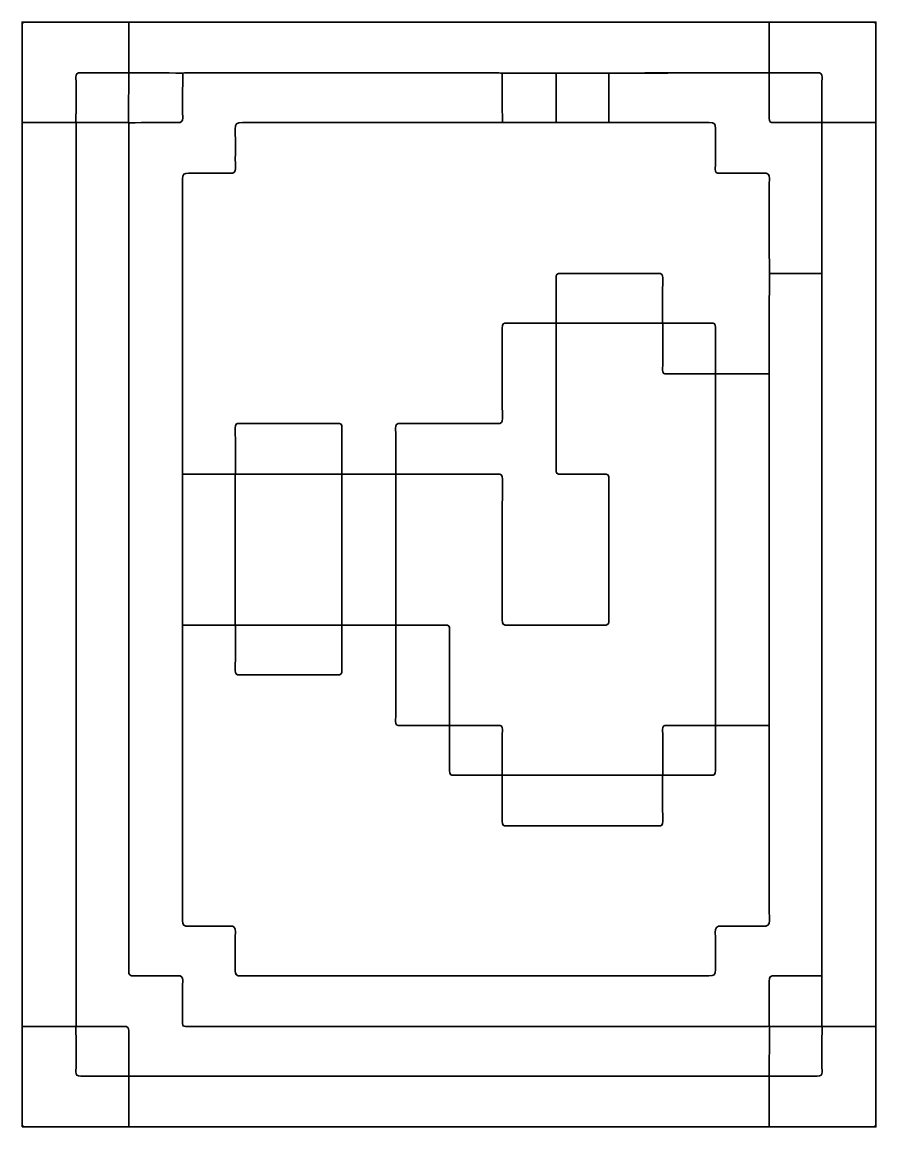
# Model space of a CAD drawing. Header units: inches. Extents: x 15 to 384, y -485 to -9.
import ezdxf

# ---------------------------------------------------------------- set-up
doc = ezdxf.new("R2010")
doc.units = ezdxf.units.IN
doc.header["$MEASUREMENT"] = 0
doc.layers.add('Layer 1', color=7, linetype='Continuous')

# ---------------------------------------------------------------- blocks, each defined once
blk = doc.blocks.new('block 2')
at = {"layer": 'Layer 1', "color": 165, "lineweight": 35, "true_color": 0x4163ae}
for points, knots in [([(61.31, -8.66), (61.29, -15.95), (61.28, -23.23), (61.27, -30.52), (61.27, -30.52), (61.3, -30.49), (61.3, -30.49), (54.4, -30.5), (47.49, -30.56), (40.58, -30.48), (38.97, -30.47), (38.51, -30.9), (38.53, -32.41), (38.61, -38.91), (38.55, -45.41), (38.53, -51.91), (38.53, -51.91), (38.56, -51.88), (38.56, -51.88), (30.82, -51.89), (23.08, -51.9), (15.34, -51.91), (15.34, -38), (15.36, -24.08), (15.3, -10.17), (15.3, -8.88), (15.57, -8.62), (16.94, -8.63), (31.73, -8.69), (46.52, -8.66), (61.31, -8.66)], [0, 0, 0, 0, 1, 1, 1, 2, 2, 2, 3, 3, 3, 4, 4, 4, 5, 5, 5, 6, 6, 6, 7, 7, 7, 8, 8, 8, 9, 9, 9, 10, 10, 10, 10]), ([(61.31, -8.66), (153.4, -8.66), (245.5, -8.66), (337.59, -8.66), (337.59, -15.96), (337.59, -23.26), (337.6, -30.55), (328.32, -30.54), (319.04, -30.52), (309.77, -30.52), (295.98, -30.53), (282.19, -30.57), (268.4, -30.6), (260.82, -30.6), (253.24, -30.6), (245.66, -30.6), (237.92, -30.6), (230.18, -30.6), (222.43, -30.6), (221.45, -30.57), (220.46, -30.52), (219.47, -30.52), (175.5, -30.52), (131.52, -30.52), (87.54, -30.52), (86.56, -30.52), (85.57, -30.56), (84.58, -30.58), (76.81, -30.56), (69.04, -30.54), (61.27, -30.52), (61.28, -23.23), (61.29, -15.95), (61.31, -8.66)], [0, 0, 0, 0, 1, 1, 1, 2, 2, 2, 3, 3, 3, 4, 4, 4, 5, 5, 5, 6, 6, 6, 7, 7, 7, 8, 8, 8, 9, 9, 9, 10, 10, 10, 11, 11, 11, 11]), ([(337.6, -30.55), (337.59, -23.26), (337.59, -15.96), (337.59, -8.66), (352.38, -8.66), (367.17, -8.69), (381.95, -8.63), (383.32, -8.62), (383.6, -8.88), (383.59, -10.17), (383.53, -24.08), (383.56, -38), (383.56, -51.91), (375.8, -51.91), (368.05, -51.91), (360.29, -51.91), (360.29, -51.91), (360.33, -51.95), (360.33, -51.95), (360.33, -45.44), (360.28, -38.93), (360.36, -32.42), (360.38, -30.9), (359.93, -30.47), (358.31, -30.48), (351.39, -30.56), (344.47, -30.52), (337.55, -30.52), (337.55, -30.52), (337.6, -30.55), (337.6, -30.55)], [0, 0, 0, 0, 1, 1, 1, 2, 2, 2, 3, 3, 3, 4, 4, 4, 5, 5, 5, 6, 6, 6, 7, 7, 7, 8, 8, 8, 9, 9, 9, 10, 10, 10, 10]), ([(61.3, -30.49), (61.28, -37.6), (61.25, -44.72), (61.23, -51.84), (53.66, -51.86), (46.1, -51.89), (38.53, -51.91), (38.55, -45.41), (38.61, -38.91), (38.53, -32.41), (38.51, -30.9), (38.97, -30.47), (40.58, -30.48), (47.49, -30.56), (54.4, -30.5), (61.3, -30.49)], [0, 0, 0, 0, 1, 1, 1, 2, 2, 2, 3, 3, 3, 4, 4, 4, 5, 5, 5, 5]), ([(337.51, -441.52), (336.52, -441.54), (335.53, -441.59), (334.54, -441.59), (252.34, -441.59), (170.13, -441.59), (87.92, -441.59), (84.11, -441.59), (84.55, -441.97), (84.54, -438.31), (84.52, -432.81), (84.48, -427.31), (84.57, -421.8), (84.6, -420.17), (84.06, -419.68), (82.33, -419.7), (76.07, -419.79), (69.81, -419.69), (63.55, -419.77), (61.89, -419.79), (61.04, -419.39), (61.3, -417.71), (61.36, -417.25), (61.31, -416.78), (61.31, -416.31), (61.31, -295.88), (61.3, -175.44), (61.31, -55.01), (61.31, -54), (61.36, -53), (61.39, -51.99), (68.37, -51.96), (75.36, -51.89), (82.34, -51.94), (84.08, -51.96), (84.59, -51.45), (84.57, -49.84), (84.5, -43.42), (84.57, -37), (84.58, -30.58), (85.57, -30.56), (86.56, -30.52), (87.54, -30.52), (131.52, -30.52), (175.5, -30.52), (219.47, -30.52), (220.46, -30.52), (221.45, -30.57), (222.43, -30.6), (222.44, -37.68), (222.45, -44.77), (222.46, -51.86), (221.39, -51.88), (220.32, -51.91), (219.25, -51.91), (182.94, -51.91), (146.63, -51.94), (110.32, -51.85), (107.74, -51.84), (107.14, -52.54), (107.21, -54.84), (107.39, -60.49), (107.22, -66.15), (107.3, -71.8), (107.32, -73.33), (106.77, -73.81), (105.17, -73.79), (99.16, -73.72), (93.15, -73.84), (87.14, -73.72), (85.1, -73.69), (84.49, -74.23), (84.49, -76.18), (84.55, -118.63), (84.55, -161.09), (84.55, -203.54), (84.55, -225.22), (84.55, -246.89), (84.55, -268.57), (84.55, -311.04), (84.56, -353.5), (84.49, -395.96), (84.49, -397.97), (85.2, -398.42), (87.18, -398.38), (93.03, -398.28), (98.88, -398.43), (104.72, -398.3), (106.84, -398.25), (107.35, -398.93), (107.31, -400.82), (107.19, -406.39), (107.34, -411.98), (107.23, -417.55), (107.2, -419.32), (107.81, -419.82), (109.63, -419.77), (113.83, -419.66), (118.03, -419.74), (122.23, -419.74), (185.32, -419.74), (248.41, -419.73), (311.5, -419.78), (313.72, -419.78), (314.49, -419.29), (314.42, -417.1), (314.25, -411.75), (314.45, -406.4), (314.31, -401.06), (314.26, -399), (314.78, -398.22), (317.15, -398.29), (323.07, -398.46), (329.01, -398.28), (334.94, -398.38), (336.9, -398.42), (337.64, -397.99), (337.64, -395.97), (337.56, -367.92), (337.58, -339.87), (337.57, -311.82), (337.57, -261.31), (337.57, -210.8), (337.57, -160.29), (337.6, -145.86), (337.62, -131.42), (337.64, -116.99), (345.18, -116.99), (352.71, -117), (360.25, -117.01), (360.27, -117.7), (360.32, -118.4), (360.32, -119.1), (360.33, -218.6), (360.33, -318.1), (360.32, -417.6), (360.32, -418.3), (360.28, -418.99), (360.26, -419.69), (353.52, -419.71), (346.78, -419.79), (340.04, -419.69), (338.1, -419.67), (337.52, -420.18), (337.55, -422.03), (337.63, -428.52), (337.53, -435.02), (337.51, -441.52)], [0, 0, 0, 0, 1, 1, 1, 2, 2, 2, 3, 3, 3, 4, 4, 4, 5, 5, 5, 6, 6, 6, 7, 7, 7, 8, 8, 8, 9, 9, 9, 10, 10, 10, 11, 11, 11, 12, 12, 12, 13, 13, 13, 14, 14, 14, 15, 15, 15, 16, 16, 16, 17, 17, 17, 18, 18, 18, 19, 19, 19, 20, 20, 20, 21, 21, 21, 22, 22, 22, 23, 23, 23, 24, 24, 24, 25, 25, 25, 26, 26, 26, 27, 27, 27, 28, 28, 28, 29, 29, 29, 30, 30, 30, 31, 31, 31, 32, 32, 32, 33, 33, 33, 34, 34, 34, 35, 35, 35, 36, 36, 36, 37, 37, 37, 38, 38, 38, 39, 39, 39, 40, 40, 40, 41, 41, 41, 42, 42, 42, 43, 43, 43, 44, 44, 44, 45, 45, 45, 46, 46, 46, 47, 47, 47, 48, 48, 48, 49, 49, 49, 49]), ([(84.58, -30.58), (84.57, -37), (84.5, -43.42), (84.57, -49.84), (84.59, -51.45), (84.08, -51.96), (82.34, -51.94), (75.36, -51.89), (68.37, -51.96), (61.39, -51.99), (61.39, -51.99), (61.23, -51.84), (61.23, -51.84), (61.25, -44.72), (61.28, -37.6), (61.3, -30.49), (61.3, -30.49), (61.27, -30.52), (61.27, -30.52), (69.04, -30.54), (76.81, -30.56), (84.58, -30.58)], [0, 0, 0, 0, 1, 1, 1, 2, 2, 2, 3, 3, 3, 4, 4, 4, 5, 5, 5, 6, 6, 6, 7, 7, 7, 7]), ([(222.46, -51.86), (222.45, -44.77), (222.44, -37.68), (222.43, -30.6), (230.18, -30.6), (237.92, -30.6), (245.66, -30.6), (245.65, -37.69), (245.64, -44.77), (245.63, -51.86), (237.91, -51.86), (230.18, -51.86), (222.46, -51.86)], [0, 0, 0, 0, 1, 1, 1, 2, 2, 2, 3, 3, 3, 4, 4, 4, 4]), ([(245.63, -51.86), (245.64, -44.77), (245.65, -37.69), (245.66, -30.6), (253.24, -30.6), (260.82, -30.6), (268.4, -30.6), (268.41, -37.69), (268.41, -44.77), (268.42, -51.86), (260.83, -51.86), (253.23, -51.86), (245.63, -51.86)], [0, 0, 0, 0, 1, 1, 1, 2, 2, 2, 3, 3, 3, 4, 4, 4, 4]), ([(360.25, -117.01), (352.71, -117), (345.18, -116.99), (337.64, -116.99), (337.62, -103.36), (337.56, -89.73), (337.64, -76.1), (337.66, -74.11), (337.03, -73.68), (335.03, -73.72), (328.78, -73.84), (322.52, -73.72), (316.26, -73.8), (314.74, -73.82), (314.31, -73.41), (314.33, -71.97), (314.41, -66.17), (314.27, -60.36), (314.41, -54.55), (314.46, -52.5), (313.97, -51.84), (311.63, -51.85), (297.23, -51.95), (282.83, -51.88), (268.42, -51.86), (268.41, -44.77), (268.41, -37.69), (268.4, -30.6), (282.19, -30.57), (328.32, -30.54), (337.6, -30.55), (337.6, -30.55), (337.55, -30.52), (337.55, -30.52), (337.56, -37.02), (337.63, -43.53), (337.55, -50.04), (337.53, -51.56), (337.96, -51.97), (339.57, -51.95), (346.49, -51.87), (353.41, -51.93), (360.33, -51.95), (360.33, -51.95), (360.29, -51.91), (360.29, -51.91), (360.28, -73.61), (360.26, -95.31), (360.25, -117.01)], [0, 0, 0, 0, 1, 1, 1, 2, 2, 2, 3, 3, 3, 4, 4, 4, 5, 5, 5, 6, 6, 6, 7, 7, 7, 8, 8, 8, 9, 9, 9, 10, 10, 10, 11, 11, 11, 12, 12, 12, 13, 13, 13, 14, 14, 14, 15, 15, 15, 16, 16, 16, 16]), ([(360.33, -51.95), (353.41, -51.93), (346.49, -51.87), (339.57, -51.95), (337.96, -51.97), (337.53, -51.56), (337.55, -50.04), (337.63, -43.53), (337.56, -37.02), (337.55, -30.52), (344.47, -30.52), (351.39, -30.56), (358.31, -30.48), (359.93, -30.47), (360.38, -30.9), (360.36, -32.42), (360.28, -38.93), (360.33, -45.44), (360.33, -51.95)], [0, 0, 0, 0, 1, 1, 1, 2, 2, 2, 3, 3, 3, 4, 4, 4, 5, 5, 5, 6, 6, 6, 6]), ([(15.34, -441.59), (15.34, -311.7), (15.34, -181.8), (15.34, -51.91), (23.08, -51.9), (30.82, -51.89), (38.56, -51.88), (38.56, -181.79), (38.56, -311.71), (38.56, -441.62), (30.82, -441.61), (23.08, -441.6), (15.34, -441.59)], [0, 0, 0, 0, 1, 1, 1, 2, 2, 2, 3, 3, 3, 4, 4, 4, 4]), ([(337.62, -462.99), (245.51, -462.99), (153.39, -462.99), (61.27, -462.99), (61.27, -462.99), (61.3, -463.01), (61.3, -463.01), (61.3, -456.52), (61.26, -450.03), (61.34, -443.54), (61.35, -442.02), (60.85, -441.54), (59.24, -441.56), (52.34, -441.63), (45.44, -441.59), (38.53, -441.59), (38.53, -441.59), (38.56, -441.62), (38.56, -441.62), (38.56, -311.71), (38.56, -181.79), (38.56, -51.88), (38.56, -51.88), (38.53, -51.91), (38.53, -51.91), (46.1, -51.89), (53.66, -51.86), (61.23, -51.84), (61.23, -51.84), (61.39, -51.99), (61.39, -51.99), (61.36, -53), (61.31, -54), (61.31, -55.01), (61.3, -175.44), (61.31, -295.88), (61.31, -416.31), (61.31, -416.78), (61.36, -417.25), (61.3, -417.71), (61.04, -419.39), (61.89, -419.79), (63.55, -419.77), (69.81, -419.69), (76.07, -419.79), (82.33, -419.7), (84.06, -419.68), (84.6, -420.17), (84.57, -421.8), (84.48, -427.31), (84.52, -432.81), (84.54, -438.31), (84.55, -441.97), (84.11, -441.59), (87.92, -441.59), (170.13, -441.59), (252.34, -441.59), (334.54, -441.59), (335.53, -441.59), (336.52, -441.54), (337.51, -441.52), (337.51, -441.52), (337.67, -441.67), (337.67, -441.67), (337.64, -448.78), (337.62, -455.9), (337.59, -463.01), (337.59, -463.01), (337.62, -462.99), (337.62, -462.99)], [0, 0, 0, 0, 1, 1, 1, 2, 2, 2, 3, 3, 3, 4, 4, 4, 5, 5, 5, 6, 6, 6, 7, 7, 7, 8, 8, 8, 9, 9, 9, 10, 10, 10, 11, 11, 11, 12, 12, 12, 13, 13, 13, 14, 14, 14, 15, 15, 15, 16, 16, 16, 17, 17, 17, 18, 18, 18, 19, 19, 19, 20, 20, 20, 21, 21, 21, 22, 22, 22, 23, 23, 23, 23]), ([(245.63, -51.86), (253.23, -51.86), (260.83, -51.86), (268.42, -51.86), (282.83, -51.88), (297.23, -51.95), (311.63, -51.85), (313.97, -51.84), (314.46, -52.5), (314.41, -54.55), (314.27, -60.36), (314.41, -66.17), (314.33, -71.97), (314.31, -73.41), (314.74, -73.82), (316.26, -73.8), (322.52, -73.72), (328.78, -73.84), (335.03, -73.72), (337.03, -73.68), (337.66, -74.11), (337.64, -76.1), (337.56, -89.73), (337.62, -103.36), (337.64, -116.99), (337.62, -131.42), (337.6, -145.86), (337.57, -160.29), (329.83, -160.29), (322.08, -160.28), (314.34, -160.28), (314.35, -153.61), (314.3, -146.95), (314.4, -140.28), (314.42, -138.76), (313.98, -138.35), (312.36, -138.37), (305.44, -138.46), (298.52, -138.42), (291.6, -138.42), (291.61, -131.92), (291.57, -125.41), (291.66, -118.9), (291.68, -117.4), (291.27, -116.97), (289.64, -116.98), (275.64, -117.04), (261.64, -117.04), (247.65, -116.98), (246.01, -116.97), (245.6, -117.4), (245.62, -118.9), (245.72, -125.41), (245.67, -131.92), (245.68, -138.42), (238.68, -138.42), (231.69, -138.47), (224.69, -138.36), (222.87, -138.33), (222.37, -138.74), (222.38, -140.5), (222.47, -153.51), (222.39, -166.53), (222.48, -179.54), (222.49, -181.27), (222.03, -181.7), (220.18, -181.69), (206.36, -181.61), (192.53, -181.69), (178.7, -181.6), (176.82, -181.59), (176.39, -182.06), (176.42, -183.78), (176.54, -190.36), (176.48, -196.94), (176.49, -203.52), (168.73, -203.52), (160.97, -203.52), (153.21, -203.52), (153.22, -196.86), (153.18, -190.2), (153.27, -183.54), (153.29, -182.04), (152.88, -181.61), (151.25, -181.61), (137.25, -181.68), (123.25, -181.68), (109.26, -181.61), (107.62, -181.61), (107.21, -182.04), (107.23, -183.54), (107.33, -190.2), (107.28, -196.86), (107.29, -203.52), (99.71, -203.53), (92.13, -203.53), (84.55, -203.54), (84.55, -161.09), (84.55, -118.63), (84.49, -76.18), (84.49, -74.23), (85.1, -73.69), (87.14, -73.72), (93.15, -73.84), (99.16, -73.72), (105.17, -73.79), (106.77, -73.81), (107.32, -73.33), (107.3, -71.8), (107.22, -66.15), (107.39, -60.49), (107.21, -54.84), (107.14, -52.54), (107.74, -51.84), (110.32, -51.85), (146.63, -51.94), (182.94, -51.91), (219.25, -51.91), (220.32, -51.91), (221.39, -51.88), (222.46, -51.86), (230.18, -51.86), (237.91, -51.86), (245.63, -51.86)], [0, 0, 0, 0, 1, 1, 1, 2, 2, 2, 3, 3, 3, 4, 4, 4, 5, 5, 5, 6, 6, 6, 7, 7, 7, 8, 8, 8, 9, 9, 9, 10, 10, 10, 11, 11, 11, 12, 12, 12, 13, 13, 13, 14, 14, 14, 15, 15, 15, 16, 16, 16, 17, 17, 17, 18, 18, 18, 19, 19, 19, 20, 20, 20, 21, 21, 21, 22, 22, 22, 23, 23, 23, 24, 24, 24, 25, 25, 25, 26, 26, 26, 27, 27, 27, 28, 28, 28, 29, 29, 29, 30, 30, 30, 31, 31, 31, 32, 32, 32, 33, 33, 33, 34, 34, 34, 35, 35, 35, 36, 36, 36, 37, 37, 37, 38, 38, 38, 39, 39, 39, 40, 40, 40, 41, 41, 41, 41]), ([(383.56, -51.91), (383.56, -181.8), (383.56, -311.7), (383.56, -441.59), (375.81, -441.6), (368.07, -441.61), (360.33, -441.62), (360.31, -434.31), (360.28, -427), (360.26, -419.69), (360.28, -418.99), (360.32, -418.3), (360.32, -417.6), (360.33, -318.1), (360.33, -218.6), (360.32, -119.1), (360.32, -118.4), (360.27, -117.7), (360.25, -117.01), (360.26, -95.31), (360.28, -73.61), (360.29, -51.91), (368.05, -51.91), (375.8, -51.91), (383.56, -51.91)], [0, 0, 0, 0, 1, 1, 1, 2, 2, 2, 3, 3, 3, 4, 4, 4, 5, 5, 5, 6, 6, 6, 7, 7, 7, 8, 8, 8, 8]), ([(245.68, -138.42), (245.67, -131.92), (245.72, -125.41), (245.62, -118.9), (245.6, -117.4), (246.01, -116.97), (247.65, -116.98), (261.64, -117.04), (275.64, -117.04), (289.64, -116.98), (291.27, -116.97), (291.68, -117.4), (291.66, -118.9), (291.57, -125.41), (291.61, -131.92), (291.6, -138.42), (291.6, -138.42), (291.64, -138.39), (291.64, -138.39), (276.31, -138.39), (260.98, -138.39), (245.64, -138.39), (245.64, -138.39), (245.68, -138.42), (245.68, -138.42)], [0, 0, 0, 0, 1, 1, 1, 2, 2, 2, 3, 3, 3, 4, 4, 4, 5, 5, 5, 6, 6, 6, 7, 7, 7, 8, 8, 8, 8]), ([(176.49, -203.52), (176.48, -196.94), (176.54, -190.36), (176.42, -183.78), (176.39, -182.06), (176.82, -181.59), (178.7, -181.6), (192.53, -181.69), (206.36, -181.61), (220.18, -181.69), (222.03, -181.7), (222.49, -181.27), (222.48, -179.54), (222.39, -166.53), (222.47, -153.51), (222.38, -140.5), (222.37, -138.74), (222.87, -138.33), (224.69, -138.36), (231.69, -138.47), (238.68, -138.42), (245.68, -138.42), (245.68, -138.42), (245.64, -138.39), (245.64, -138.39), (245.65, -159.39), (245.68, -180.39), (245.62, -201.39), (245.61, -203.09), (245.98, -203.59), (247.87, -203.55), (253.97, -203.42), (260.06, -203.58), (266.16, -203.46), (267.99, -203.42), (268.45, -203.85), (268.44, -205.6), (268.37, -225.9), (268.37, -246.2), (268.44, -266.51), (268.45, -268.24), (268.01, -268.66), (266.16, -268.65), (252.41, -268.57), (238.65, -268.56), (224.9, -268.66), (222.83, -268.67), (222.37, -268.18), (222.38, -266.27), (222.46, -246.04), (222.4, -225.81), (222.48, -205.59), (222.49, -203.82), (222, -203.45), (220.18, -203.46), (205.6, -203.53), (191.03, -203.49), (176.45, -203.49), (176.45, -203.49), (176.49, -203.52), (176.49, -203.52)], [0, 0, 0, 0, 1, 1, 1, 2, 2, 2, 3, 3, 3, 4, 4, 4, 5, 5, 5, 6, 6, 6, 7, 7, 7, 8, 8, 8, 9, 9, 9, 10, 10, 10, 11, 11, 11, 12, 12, 12, 13, 13, 13, 14, 14, 14, 15, 15, 15, 16, 16, 16, 17, 17, 17, 18, 18, 18, 19, 19, 19, 20, 20, 20, 20]), ([(222.41, -333.26), (222.42, -326.71), (222.38, -320.15), (222.47, -313.6), (222.49, -312.16), (222.1, -311.8), (220.58, -311.82), (213.61, -311.9), (206.64, -311.86), (199.68, -311.87), (199.68, -298.04), (199.67, -284.21), (199.73, -270.39), (199.73, -269.02), (199.47, -268.54), (197.88, -268.57), (190.73, -268.66), (183.59, -268.62), (176.45, -268.62), (176.45, -246.91), (176.45, -225.2), (176.45, -203.49), (191.03, -203.49), (205.6, -203.53), (220.18, -203.46), (222, -203.45), (222.49, -203.82), (222.48, -205.59), (222.4, -225.81), (222.46, -246.04), (222.38, -266.27), (222.37, -268.18), (222.83, -268.67), (224.9, -268.66), (238.65, -268.56), (252.41, -268.57), (266.16, -268.65), (268.01, -268.66), (268.45, -268.24), (268.44, -266.51), (268.37, -246.2), (268.37, -225.9), (268.44, -205.6), (268.45, -203.85), (267.99, -203.42), (266.16, -203.46), (260.06, -203.58), (253.97, -203.42), (247.87, -203.55), (245.98, -203.59), (245.61, -203.09), (245.62, -201.39), (245.68, -180.39), (245.65, -159.39), (245.64, -138.39), (260.98, -138.39), (276.31, -138.39), (291.64, -138.39), (291.64, -145.1), (291.68, -151.81), (291.59, -158.51), (291.57, -159.94), (291.95, -160.31), (293.48, -160.29), (300.44, -160.21), (307.41, -160.25), (314.38, -160.24), (314.38, -210.78), (314.38, -261.33), (314.38, -311.87), (307.41, -311.86), (300.44, -311.9), (293.48, -311.82), (291.96, -311.8), (291.57, -312.16), (291.59, -313.6), (291.68, -320.15), (291.64, -326.71), (291.64, -333.26), (268.57, -333.26), (245.49, -333.26), (222.41, -333.26)], [0, 0, 0, 0, 1, 1, 1, 2, 2, 2, 3, 3, 3, 4, 4, 4, 5, 5, 5, 6, 6, 6, 7, 7, 7, 8, 8, 8, 9, 9, 9, 10, 10, 10, 11, 11, 11, 12, 12, 12, 13, 13, 13, 14, 14, 14, 15, 15, 15, 16, 16, 16, 17, 17, 17, 18, 18, 18, 19, 19, 19, 20, 20, 20, 21, 21, 21, 22, 22, 22, 23, 23, 23, 24, 24, 24, 25, 25, 25, 26, 26, 26, 27, 27, 27, 27]), ([(291.6, -138.42), (298.52, -138.42), (305.44, -138.46), (312.36, -138.37), (313.98, -138.35), (314.42, -138.76), (314.4, -140.28), (314.3, -146.95), (314.35, -153.61), (314.34, -160.28), (314.34, -160.28), (314.38, -160.24), (314.38, -160.24), (307.41, -160.25), (300.44, -160.21), (293.48, -160.29), (291.95, -160.31), (291.57, -159.94), (291.59, -158.51), (291.68, -151.81), (291.64, -145.1), (291.64, -138.39), (291.64, -138.39), (291.6, -138.42), (291.6, -138.42)], [0, 0, 0, 0, 1, 1, 1, 2, 2, 2, 3, 3, 3, 4, 4, 4, 5, 5, 5, 6, 6, 6, 7, 7, 7, 8, 8, 8, 8]), ([(337.57, -311.82), (329.83, -311.82), (322.08, -311.83), (314.34, -311.83), (314.34, -311.83), (314.38, -311.87), (314.38, -311.87), (314.38, -261.33), (314.38, -210.78), (314.38, -160.24), (314.38, -160.24), (314.34, -160.28), (314.34, -160.28), (322.08, -160.28), (329.83, -160.29), (337.57, -160.29), (337.57, -210.8), (337.57, -261.31), (337.57, -311.82)], [0, 0, 0, 0, 1, 1, 1, 2, 2, 2, 3, 3, 3, 4, 4, 4, 5, 5, 5, 6, 6, 6, 6]), ([(107.29, -203.52), (107.28, -196.86), (107.33, -190.2), (107.23, -183.54), (107.21, -182.04), (107.62, -181.61), (109.26, -181.61), (123.25, -181.68), (137.25, -181.68), (151.25, -181.61), (152.88, -181.61), (153.29, -182.04), (153.27, -183.54), (153.18, -190.2), (153.22, -196.86), (153.21, -203.52), (153.21, -203.52), (153.25, -203.49), (153.25, -203.49), (137.92, -203.49), (122.59, -203.49), (107.25, -203.49), (107.25, -203.49), (107.29, -203.52), (107.29, -203.52)], [0, 0, 0, 0, 1, 1, 1, 2, 2, 2, 3, 3, 3, 4, 4, 4, 5, 5, 5, 6, 6, 6, 7, 7, 7, 8, 8, 8, 8]), ([(107.29, -268.59), (99.71, -268.58), (92.13, -268.58), (84.55, -268.57), (84.55, -246.89), (84.55, -225.22), (84.55, -203.54), (92.13, -203.53), (99.71, -203.53), (107.29, -203.52), (107.29, -203.52), (107.25, -203.49), (107.25, -203.49), (107.25, -225.2), (107.25, -246.91), (107.25, -268.62), (107.25, -268.62), (107.29, -268.59), (107.29, -268.59)], [0, 0, 0, 0, 1, 1, 1, 2, 2, 2, 3, 3, 3, 4, 4, 4, 5, 5, 5, 6, 6, 6, 6]), ([(153.25, -268.62), (137.92, -268.62), (122.59, -268.62), (107.25, -268.62), (107.25, -246.91), (107.25, -225.2), (107.25, -203.49), (122.59, -203.49), (137.92, -203.49), (153.25, -203.49), (153.25, -225.2), (153.25, -246.91), (153.25, -268.62)], [0, 0, 0, 0, 1, 1, 1, 2, 2, 2, 3, 3, 3, 4, 4, 4, 4]), ([(176.49, -268.59), (168.73, -268.59), (160.97, -268.59), (153.21, -268.59), (153.21, -268.59), (153.25, -268.62), (153.25, -268.62), (153.25, -246.91), (153.25, -225.2), (153.25, -203.49), (153.25, -203.49), (153.21, -203.52), (153.21, -203.52), (160.97, -203.52), (168.73, -203.52), (176.49, -203.52), (176.49, -203.52), (176.45, -203.49), (176.45, -203.49), (176.45, -225.2), (176.45, -246.91), (176.45, -268.62), (176.45, -268.62), (176.49, -268.59), (176.49, -268.59)], [0, 0, 0, 0, 1, 1, 1, 2, 2, 2, 3, 3, 3, 4, 4, 4, 5, 5, 5, 6, 6, 6, 7, 7, 7, 8, 8, 8, 8]), ([(337.57, -311.82), (337.58, -339.87), (337.56, -367.92), (337.64, -395.97), (337.64, -397.99), (336.9, -398.42), (334.94, -398.38), (329.01, -398.28), (323.07, -398.46), (317.15, -398.29), (314.78, -398.22), (314.26, -399), (314.31, -401.06), (314.45, -406.4), (314.25, -411.75), (314.42, -417.1), (314.49, -419.29), (313.72, -419.78), (311.5, -419.78), (248.41, -419.73), (113.83, -419.66), (109.63, -419.77), (107.81, -419.82), (107.2, -419.32), (107.23, -417.55), (107.34, -411.98), (107.19, -406.39), (107.31, -400.82), (107.35, -398.93), (106.84, -398.25), (104.72, -398.3), (98.88, -398.43), (93.03, -398.28), (87.18, -398.38), (85.2, -398.42), (84.49, -397.97), (84.49, -395.96), (84.56, -353.5), (84.55, -311.04), (84.55, -268.57), (92.13, -268.58), (99.71, -268.58), (107.29, -268.59), (107.28, -275.09), (107.33, -281.6), (107.23, -288.11), (107.21, -289.61), (107.63, -290.04), (109.26, -290.03), (123.25, -289.97), (137.25, -289.97), (151.25, -290.03), (152.88, -290.04), (153.29, -289.61), (153.27, -288.11), (153.18, -281.6), (153.22, -275.09), (153.21, -268.59), (160.97, -268.59), (168.73, -268.59), (176.49, -268.59), (176.48, -282.38), (176.5, -296.18), (176.43, -309.97), (176.42, -311.49), (176.85, -311.91), (178.46, -311.89), (185.55, -311.8), (192.63, -311.84), (199.72, -311.83), (199.71, -318.34), (199.75, -324.85), (199.66, -331.36), (199.63, -332.88), (200.08, -333.3), (201.7, -333.28), (208.61, -333.19), (215.53, -333.23), (222.45, -333.22), (222.44, -339.89), (222.49, -346.55), (222.39, -353.21), (222.37, -354.72), (222.79, -355.14), (224.42, -355.13), (246.16, -355.08), (267.9, -355.08), (289.63, -355.13), (291.26, -355.14), (291.68, -354.72), (291.66, -353.21), (291.57, -346.55), (291.61, -339.89), (291.6, -333.22), (298.52, -333.23), (305.44, -333.19), (312.36, -333.28), (313.98, -333.3), (314.42, -332.88), (314.4, -331.36), (314.3, -324.85), (314.35, -318.34), (314.34, -311.83), (322.08, -311.83), (329.83, -311.82), (337.57, -311.82)], [0, 0, 0, 0, 1, 1, 1, 2, 2, 2, 3, 3, 3, 4, 4, 4, 5, 5, 5, 6, 6, 6, 7, 7, 7, 8, 8, 8, 9, 9, 9, 10, 10, 10, 11, 11, 11, 12, 12, 12, 13, 13, 13, 14, 14, 14, 15, 15, 15, 16, 16, 16, 17, 17, 17, 18, 18, 18, 19, 19, 19, 20, 20, 20, 21, 21, 21, 22, 22, 22, 23, 23, 23, 24, 24, 24, 25, 25, 25, 26, 26, 26, 27, 27, 27, 28, 28, 28, 29, 29, 29, 30, 30, 30, 31, 31, 31, 32, 32, 32, 33, 33, 33, 34, 34, 34, 35, 35, 35, 35]), ([(153.21, -268.59), (153.22, -275.09), (153.18, -281.6), (153.27, -288.11), (153.29, -289.61), (152.88, -290.04), (151.25, -290.03), (137.25, -289.97), (123.25, -289.97), (109.26, -290.03), (107.63, -290.04), (107.21, -289.61), (107.23, -288.11), (107.33, -281.6), (107.28, -275.09), (107.29, -268.59), (107.29, -268.59), (107.25, -268.62), (107.25, -268.62), (122.59, -268.62), (137.92, -268.62), (153.25, -268.62), (153.25, -268.62), (153.21, -268.59), (153.21, -268.59)], [0, 0, 0, 0, 1, 1, 1, 2, 2, 2, 3, 3, 3, 4, 4, 4, 5, 5, 5, 6, 6, 6, 7, 7, 7, 8, 8, 8, 8]), ([(199.72, -311.83), (192.63, -311.84), (185.55, -311.8), (178.46, -311.89), (176.85, -311.91), (176.42, -311.49), (176.43, -309.97), (176.5, -296.18), (176.48, -282.38), (176.49, -268.59), (176.49, -268.59), (176.45, -268.62), (176.45, -268.62), (183.59, -268.62), (190.73, -268.66), (197.88, -268.57), (199.47, -268.54), (199.73, -269.02), (199.73, -270.39), (199.67, -284.21), (199.68, -298.04), (199.68, -311.87), (199.68, -311.87), (199.72, -311.83), (199.72, -311.83)], [0, 0, 0, 0, 1, 1, 1, 2, 2, 2, 3, 3, 3, 4, 4, 4, 5, 5, 5, 6, 6, 6, 7, 7, 7, 8, 8, 8, 8]), ([(222.45, -333.22), (215.53, -333.23), (208.61, -333.19), (201.7, -333.28), (200.08, -333.3), (199.63, -332.88), (199.66, -331.36), (199.75, -324.85), (199.71, -318.34), (199.72, -311.83), (199.72, -311.83), (199.68, -311.87), (199.68, -311.87), (206.64, -311.86), (213.61, -311.9), (220.58, -311.82), (222.1, -311.8), (222.49, -312.16), (222.47, -313.6), (222.38, -320.15), (222.42, -326.71), (222.41, -333.26), (222.41, -333.26), (222.45, -333.22), (222.45, -333.22)], [0, 0, 0, 0, 1, 1, 1, 2, 2, 2, 3, 3, 3, 4, 4, 4, 5, 5, 5, 6, 6, 6, 7, 7, 7, 8, 8, 8, 8]), ([(314.34, -311.83), (314.35, -318.34), (314.3, -324.85), (314.4, -331.36), (314.42, -332.88), (313.98, -333.3), (312.36, -333.28), (305.44, -333.19), (298.52, -333.23), (291.6, -333.22), (291.6, -333.22), (291.64, -333.26), (291.64, -333.26), (291.64, -326.71), (291.68, -320.15), (291.59, -313.6), (291.57, -312.16), (291.96, -311.8), (293.48, -311.82), (300.44, -311.9), (307.41, -311.86), (314.38, -311.87), (314.38, -311.87), (314.34, -311.83), (314.34, -311.83)], [0, 0, 0, 0, 1, 1, 1, 2, 2, 2, 3, 3, 3, 4, 4, 4, 5, 5, 5, 6, 6, 6, 7, 7, 7, 8, 8, 8, 8]), ([(291.6, -333.22), (291.61, -339.89), (291.57, -346.55), (291.66, -353.21), (291.68, -354.72), (291.26, -355.14), (289.63, -355.13), (267.9, -355.08), (246.16, -355.08), (224.42, -355.13), (222.79, -355.14), (222.37, -354.72), (222.39, -353.21), (222.49, -346.55), (222.44, -339.89), (222.45, -333.22), (222.45, -333.22), (222.41, -333.26), (222.41, -333.26), (245.49, -333.26), (268.57, -333.26), (291.64, -333.26), (291.64, -333.26), (291.6, -333.22), (291.6, -333.22)], [0, 0, 0, 0, 1, 1, 1, 2, 2, 2, 3, 3, 3, 4, 4, 4, 5, 5, 5, 6, 6, 6, 7, 7, 7, 8, 8, 8, 8]), ([(337.51, -441.52), (337.53, -435.02), (337.63, -428.52), (337.55, -422.03), (337.52, -420.18), (338.1, -419.67), (340.04, -419.69), (346.78, -419.79), (353.52, -419.71), (360.26, -419.69), (360.28, -427), (360.31, -434.31), (360.33, -441.62), (360.33, -441.62), (360.36, -441.59), (360.36, -441.59), (352.8, -441.62), (345.23, -441.64), (337.67, -441.67), (337.67, -441.67), (337.51, -441.52), (337.51, -441.52)], [0, 0, 0, 0, 1, 1, 1, 2, 2, 2, 3, 3, 3, 4, 4, 4, 5, 5, 5, 6, 6, 6, 7, 7, 7, 7]), ([(61.27, -462.99), (61.28, -470.27), (61.29, -477.55), (61.31, -484.84), (46.56, -484.84), (31.81, -484.81), (17.07, -484.88), (15.59, -484.88), (15.29, -484.6), (15.3, -483.21), (15.37, -469.34), (15.34, -455.46), (15.34, -441.59), (23.08, -441.6), (30.82, -441.61), (38.56, -441.62), (38.56, -441.62), (38.53, -441.59), (38.53, -441.59), (38.55, -448.09), (38.61, -454.59), (38.53, -461.09), (38.51, -462.61), (38.97, -463.03), (40.58, -463.02), (47.49, -462.95), (54.4, -463), (61.3, -463.01), (61.3, -463.01), (61.27, -462.99), (61.27, -462.99)], [0, 0, 0, 0, 1, 1, 1, 2, 2, 2, 3, 3, 3, 4, 4, 4, 5, 5, 5, 6, 6, 6, 7, 7, 7, 8, 8, 8, 9, 9, 9, 10, 10, 10, 10]), ([(38.53, -441.59), (45.44, -441.59), (52.34, -441.63), (59.24, -441.56), (60.85, -441.54), (61.35, -442.02), (61.34, -443.54), (61.26, -450.03), (61.3, -456.52), (61.3, -463.01), (54.4, -463), (47.49, -462.95), (40.58, -463.02), (38.97, -463.03), (38.51, -462.61), (38.53, -461.09), (38.61, -454.59), (38.55, -448.09), (38.53, -441.59)], [0, 0, 0, 0, 1, 1, 1, 2, 2, 2, 3, 3, 3, 4, 4, 4, 5, 5, 5, 6, 6, 6, 6]), ([(337.59, -484.84), (337.6, -477.55), (337.61, -470.27), (337.62, -462.99), (337.62, -462.99), (337.59, -463.01), (337.59, -463.01), (344.5, -463), (351.41, -462.95), (358.31, -463.02), (359.93, -463.03), (360.38, -462.61), (360.36, -461.09), (360.29, -454.59), (360.35, -448.09), (360.36, -441.59), (360.36, -441.59), (360.33, -441.62), (360.33, -441.62), (368.07, -441.61), (375.81, -441.6), (383.56, -441.59), (383.56, -455.46), (383.53, -469.34), (383.6, -483.21), (383.6, -484.6), (383.3, -484.88), (381.83, -484.88), (367.08, -484.81), (352.34, -484.84), (337.59, -484.84)], [0, 0, 0, 0, 1, 1, 1, 2, 2, 2, 3, 3, 3, 4, 4, 4, 5, 5, 5, 6, 6, 6, 7, 7, 7, 8, 8, 8, 9, 9, 9, 10, 10, 10, 10]), ([(337.67, -441.67), (345.23, -441.64), (352.8, -441.62), (360.36, -441.59), (360.35, -448.09), (360.29, -454.59), (360.36, -461.09), (360.38, -462.61), (359.93, -463.03), (358.31, -463.02), (351.41, -462.95), (344.5, -463), (337.59, -463.01), (337.62, -455.9), (337.64, -448.78), (337.67, -441.67)], [0, 0, 0, 0, 1, 1, 1, 2, 2, 2, 3, 3, 3, 4, 4, 4, 5, 5, 5, 5]), ([(337.59, -484.84), (245.5, -484.84), (153.4, -484.84), (61.31, -484.84), (61.29, -477.55), (61.28, -470.27), (61.27, -462.99), (153.39, -462.99), (245.51, -462.99), (337.62, -462.99), (337.61, -470.27), (337.6, -477.55), (337.59, -484.84)], [0, 0, 0, 0, 1, 1, 1, 2, 2, 2, 3, 3, 3, 4, 4, 4, 4])]:
    blk.add_open_spline(points, degree=3, knots=knots, dxfattribs=at)

msp = doc.modelspace()

# ---------------------------------------------------------------- linework, layer by layer
at = {"layer": 'Layer 1', "color": 240, "lineweight": 35, "true_color": 0xed1d2b}
msp.add_lwpolyline([(15.3, -484.88), (15.3, -8.63), (383.6, -8.63), (383.6, -484.88), (15.3, -484.88)], dxfattribs=at)

# ---------------------------------------------------------------- block references
at = {"layer": 'Layer 1'}
msp.add_blockref('block 2', (0, 0), dxfattribs=at)

doc.saveas('drawing.dxf')
